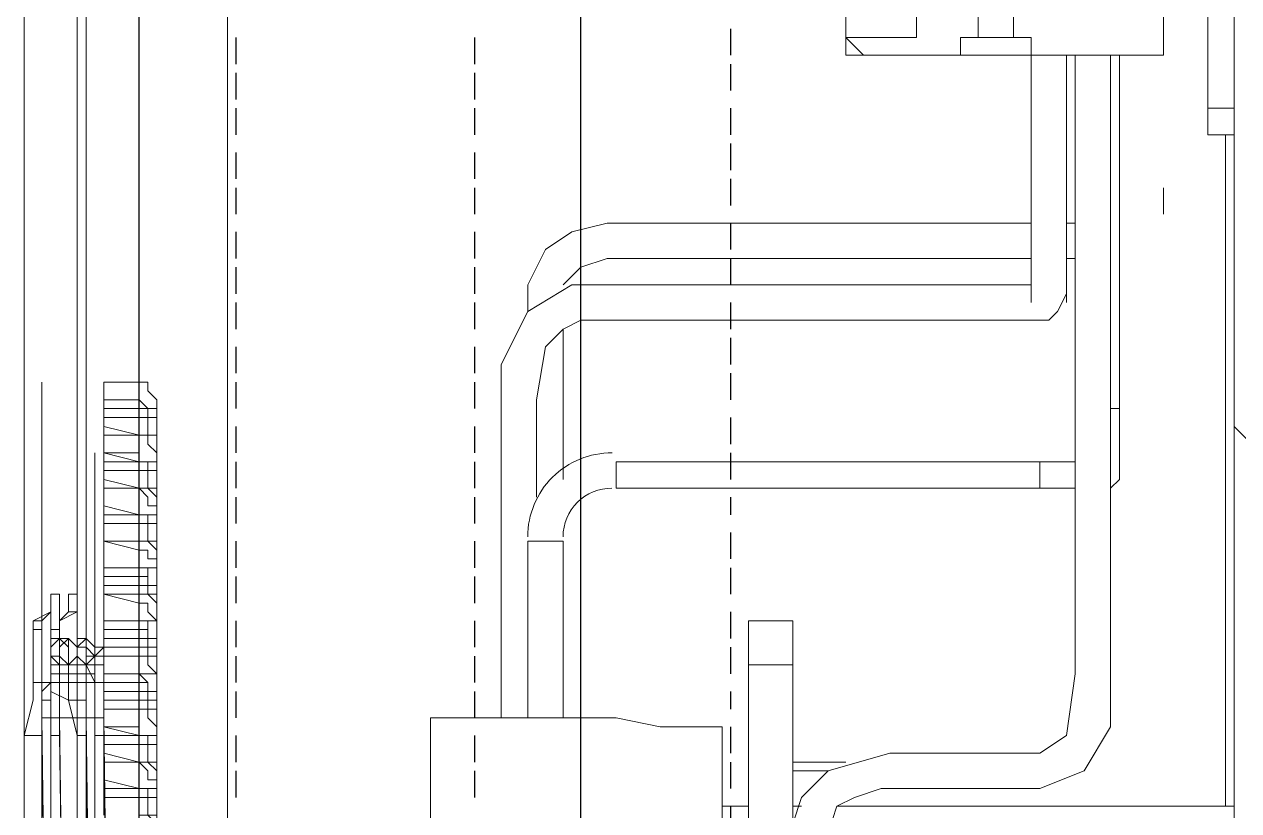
# Model space of a CAD drawing. Header units: millimetres. Extents: x 42 to 552, y 43 to 535.
# Drawn here: x 474.8698 to 475.0458, y 496.4105 to 496.5244 of the extents above; entities that cross this region are included whole.
import ezdxf

# ---------------------------------------------------------------- set-up
doc = ezdxf.new("R2010")
doc.units = ezdxf.units.MM
doc.header["$LTSCALE"] = 0.75
doc.header["$MEASUREMENT"] = 0
for name, color, linetype in [('PDF_0', 7, 'Continuous'), ('PDF_POSTE', 7, 'Continuous'), ('PENA_05', 5, 'Continuous')]:
    doc.layers.add(name, color=color, linetype=linetype)

msp = doc.modelspace()

# ---------------------------------------------------------------- linework, layer by layer
at = {"layer": 'PDF_0', "lineweight": 18}
for points in [[(474.8864321302417, 497.2916101422346), (474.8864321302417, 496.7771739602923), (474.8864321302417, 496.7758942682973), (474.8864321302417, 496.26273777835), (474.8864321302417, 496.2614580863552)], [(474.9043478181698, 496.7605379643588), (474.9043478181698, 496.7323847404715), (474.8992290501906, 496.7323847404715), (474.8992290501906, 496.4009445137971)], [(474.8864321302417, 496.7554191963794), (474.8864321302417, 496.306247306176)], [(474.8761945942824, 496.7515801203946), (474.8761945942824, 496.7528598123896), (474.8774742862774, 496.749020736405), (474.8774742862774, 496.7426222764306), (474.8774742862774, 496.2755346982989), (474.8774742862774, 496.2691362383244), (474.8761945942824, 496.2665768543346), (474.8697961343082, 496.2665768543346), (474.8710758263028, 496.2652971623398)], [(474.8697961343082, 496.3216036101145), (474.8697961343082, 496.749020736405), (474.8710758263028, 496.749020736405)], [(474.8774742862774, 496.7426222764306), (474.878753978272, 496.7426222764306), (474.878753978272, 496.2755346982989), (474.8774742862774, 496.2755346982989)], [(475.0489530135915, 496.4086226657665), (475.0451139376069, 496.4086226657665), (475.0451139376069, 496.7183081285278)], [(475.0348764016476, 496.715748744538), (475.0348764016476, 496.5199558693211), (475.0156810217245, 496.5199558693211), (475.0156810217245, 496.5225152533109), (475.0131216377349, 496.5225152533109), (475.0131216377349, 496.5353121732597)], [(475.0080028697553, 496.5353121732597), (475.0080028697553, 496.5225152533109), (475.0054434857652, 496.5225152533109), (475.0054434857652, 496.5199558693211), (474.9888074898322, 496.5199558693211), (474.9888074898322, 496.5225152533109), (474.999045025791, 496.5225152533109), (474.999045025791, 496.5519481691932)], [(474.9888074898322, 496.5519481691932), (474.9888074898322, 496.5225152533109)], [(475.0412748616222, 496.5276340212905), (475.0412748616222, 496.5122777173518), (475.0451139376069, 496.5122777173518)], [(475.0080028697553, 496.5225152533109), (475.0105622537449, 496.5225152533109), (475.0131216377349, 496.5225152533109)], [(475.0220794816992, 496.5199558693211), (475.0220794816992, 496.4482931176079), (475.0220794816992, 496.4303774296794), (475.0207997897041, 496.4214195857152), (475.0169607137195, 496.4188602017256), (475.0131216377349, 496.4188602017256), (474.9952059498064, 496.4188602017256), (474.9862481058422, 496.4163008177358), (474.9824090298575, 496.4124617417511), (474.981129337863, 496.4086226657665), (474.981129337863, 496.3369599140532), (474.981129337863, 496.3280020700889), (474.981129337863, 496.3216036101145), (474.981129337863, 496.3190442261249), (474.9824090298575, 496.3177645341299), (474.9836887218526, 496.3177645341299), (474.9875277978372, 496.3177645341299)], [(474.9862481058422, 496.3203239181197), (474.9862481058422, 496.3228833021095), (474.9862481058422, 496.3292817620837), (474.9862481058422, 496.3446380660224), (474.9862481058422, 496.3740709819048), (474.9862481058422, 496.4035038977869), (474.9862481058422, 496.4073429737715), (474.9875277978372, 496.4111820497563), (474.9900871818268, 496.4124617417511), (474.9939262578114, 496.4137414337459), (475.0092825617503, 496.4137414337459), (475.0169607137195, 496.4137414337459), (475.0233591736937, 496.4163008177358), (475.0271982496783, 496.4226992777102), (475.0271982496783, 496.4303774296794), (475.0271982496783, 496.4610900375566), (475.0271982496783, 496.5199558693211)], [(475.0054434857652, 496.5199558693211), (475.0156810217245, 496.5199558693211), (475.0156810217245, 496.4930823374287), (475.0156810217245, 496.4879635694491), (475.0156810217245, 496.4841244934645)], [(475.0207997897041, 496.4841244934645), (475.0207997897041, 496.4854041854593), (475.0207997897041, 496.4892432614439), (475.0207997897041, 496.499480797403), (475.0207997897041, 496.5199558693211)], [(475.0271982496783, 496.457250961572), (475.0284779416734, 496.4585306535668), (475.0284779416734, 496.4623697295514), (475.0284779416734, 496.4687681895258), (475.0284779416734, 496.5199558693211)], [(475.0412748616222, 496.5122777173518), (475.0412748616222, 496.5084386413672), (475.0451139376069, 496.5084386413672)], [(475.0438342456118, 496.4111820497563), (475.0438342456118, 496.5084386413672)], [(475.0348764016476, 496.5007604893982), (475.0348764016476, 496.4969214134136)], [(475.0156810217245, 496.4956417214183), (474.9747308778883, 496.4956417214183), (474.9542558059702, 496.4956417214183), (474.9491370379906, 496.4943620294235), (474.945297962006, 496.4918026454337), (474.9427385780164, 496.4866838774543), (474.9427385780164, 496.4828448014695)], [(475.0220794816992, 496.4956417214183), (475.0207997897041, 496.4956417214183)], [(474.947857345996, 496.4866838774543), (474.9504167299856, 496.4892432614439), (474.9542558059702, 496.4905229534389), (474.9632136499345, 496.4905229534389), (474.981129337863, 496.4905229534389), (475.0156810217245, 496.4905229534389)], [(475.0207997897041, 496.4905229534389), (475.0220794816992, 496.4905229534389)], [(475.0156810217245, 496.4866838774543), (475.0080028697553, 496.4866838774543), (475.000324717786, 496.4866838774543), (474.9836887218526, 496.4866838774543), (474.9491370379906, 496.4866838774543), (474.9427385780164, 496.4828448014695), (474.9388995020317, 496.4751666495002), (474.9388995020317, 496.4585306535668), (474.9388995020317, 496.423978969705)], [(474.9440182700114, 496.4559712695772), (474.9440182700114, 496.4700478815208), (474.945297962006, 496.4777260334901), (474.947857345996, 496.4802854174799), (474.9504167299856, 496.4815651094747), (474.9798496458679, 496.4815651094747), (475.0092825617503, 496.4815651094747), (475.0156810217245, 496.4815651094747), (475.0182404057141, 496.4815651094747), (475.0195200977091, 496.4828448014695), (475.0207997897041, 496.4854041854593)], [(474.947857345996, 496.4585306535668), (474.947857345996, 496.4610900375566), (474.947857345996, 496.4687681895258), (474.947857345996, 496.4764463414953), (474.947857345996, 496.4790057254849), (474.947857345996, 496.4802854174799)], [(474.8813133622621, 496.4649291135412), (474.8864321302417, 496.4649291135412), (474.8813133622621, 496.4662088055362), (474.8813133622621, 496.4623697295514), (474.8864321302417, 496.4610900375566)], [(475.050232705586, 496.4610900375566), (475.0451139376069, 496.4662088055362)], [(475.0220794816992, 496.4610900375566), (475.0169607137195, 496.4610900375566), (474.9555354979652, 496.4610900375566)], [(474.8813133622621, 496.457250961572), (474.8864321302417, 496.457250961572), (474.8813133622621, 496.4585306535668), (474.8813133622621, 496.4534118855873), (474.8864321302417, 496.4534118855873)], [(474.9555354979652, 496.457250961572), (475.0169607137195, 496.457250961572), (475.0220794816992, 496.457250961572)], [(474.8864321302417, 496.4457337336181), (474.8813133622621, 496.4457337336181), (474.8813133622621, 496.4495728096027), (474.8864321302417, 496.4495728096027), (474.8813133622621, 496.4495728096027)], [(474.9427385780164, 496.4495728096027), (474.9427385780164, 496.423978969705)], [(474.947857345996, 496.423978969705), (474.947857345996, 496.4495728096027)], [(474.8864321302417, 496.4380555816487), (474.8813133622621, 496.4380555816487), (474.8813133622621, 496.4418946576335), (474.8864321302417, 496.4418946576335), (474.8813133622621, 496.4418946576335)], [(474.8710758263028, 496.4367758896539), (474.8710758263028, 496.4290977376846), (474.8710758263028, 496.4367758896539), (474.8710758263028, 496.4290977376846), (474.8710758263028, 496.4265383536948), (474.8697961343082, 496.4214195857152), (474.8697961343082, 496.3702319059201), (474.8697961343082, 496.3305614540787), (474.8710758263028, 496.3241629941043), (474.8710758263028, 496.3216036101145), (474.8761945942824, 496.3216036101145), (474.8761945942824, 496.3241629941043), (474.8774742862774, 496.3305614540787), (474.8774742862774, 496.381749133874), (474.8774742862774, 496.4214195857152), (474.8761945942824, 496.4265383536948), (474.8761945942824, 496.4290977376846)], [(474.8736352102928, 496.3305614540787), (474.8723555182978, 496.4214195857152), (474.8723555182978, 496.4226992777102), (474.8723555182978, 496.423978969705), (474.8723555182978, 496.4252586617), (474.8723555182978, 496.4265383536948), (474.8723555182978, 496.4278180456896), (474.8736352102928, 496.4290977376846), (474.8736352102928, 496.4367758896539), (474.8749149022879, 496.4367758896539), (474.8736352102928, 496.4367758896539), (474.8736352102928, 496.4290977376846), (474.8723555182978, 496.4278180456896), (474.8723555182978, 496.4265383536948), (474.8723555182978, 496.4252586617), (474.8723555182978, 496.423978969705), (474.8723555182978, 496.4226992777102), (474.8723555182978, 496.4214195857152), (474.8697961343082, 496.4214195857152), (474.8697961343082, 496.3702319059201)], [(474.8710758263028, 496.4367758896539), (474.8710758263028, 496.4367758896539)], [(474.8710758263028, 496.4367758896539), (474.8710758263028, 496.4367758896539)], [(474.8761945942824, 496.4265383536948), (474.8736352102928, 496.4278180456896), (474.8736352102928, 496.4265383536948), (474.8723555182978, 496.4265383536948), (474.8723555182978, 496.4252586617), (474.8723555182978, 496.423978969705), (474.8736352102928, 496.3267223780941), (474.8736352102928, 496.3254426860993), (474.8736352102928, 496.3241629941043), (474.8761945942824, 496.3241629941043), (474.8774742862774, 496.3305614540787), (474.8774742862774, 496.381749133874), (474.8774742862774, 496.4214195857152), (474.8761945942824, 496.4265383536948), (474.8761945942824, 496.4290977376846), (474.8749149022879, 496.4290977376846), (474.8749149022879, 496.4367758896539)], [(474.8749149022879, 496.4367758896539), (474.8749149022879, 496.4367758896539)], [(474.9747308778883, 496.4316571216744), (474.9747308778883, 496.4380555816487), (474.981129337863, 496.4380555816487), (474.981129337863, 496.4316571216744)], [(474.8864321302417, 496.434216505664), (474.8813133622621, 496.434216505664), (474.8813133622621, 496.4303774296794), (474.8864321302417, 496.4303774296794)], [(474.8813133622621, 496.4329368136692), (474.8864321302417, 496.4329368136692)], [(474.981129337863, 496.4086226657665), (474.981129337863, 496.4316571216744), (474.9747308778883, 496.4316571216744), (474.9747308778883, 496.3459177580172), (474.981129337863, 496.3459177580172)], [(474.8749149022879, 496.4290977376846), (474.8736352102928, 496.4290977376846), (474.8710758263028, 496.4290977376846), (474.8710758263028, 496.4265383536948), (474.8697961343082, 496.4214195857152)], [(474.8710758263028, 496.4290977376846), (474.8710758263028, 496.4290977376846)], [(474.8864321302417, 496.4265383536948), (474.8813133622621, 496.4265383536948), (474.8813133622621, 496.4226992777102), (474.8864321302417, 496.4214195857152)], [(474.8813133622621, 496.4252586617), (474.8864321302417, 496.4252586617)], [(474.8813133622621, 496.4175805097306), (474.8864321302417, 496.4175805097306), (474.8813133622621, 496.4188602017256), (474.8813133622621, 496.415021125741), (474.8864321302417, 496.4137414337459)], [(474.9888074898322, 496.4175805097306), (474.981129337863, 496.4175805097306)], [(474.9888074898322, 496.4175805097306), (474.9888074898322, 496.4175805097306)], [(474.9862481058422, 496.4163008177358), (474.981129337863, 496.4163008177358)], [(474.9708918019037, 496.4111820497563), (474.9747308778883, 496.4111820497563)], [(474.981129337863, 496.4111820497563), (474.9824090298575, 496.4111820497563)], [(474.9875277978372, 496.4111820497563), (475.0451139376069, 496.4111820497563)]]:
    msp.add_lwpolyline(points, dxfattribs=at)
at = {"layer": 'PDF_0', "lineweight": 0}
for points in [[(474.8889915142313, 496.542990325229), (474.8864321302417, 496.542990325229), (474.8864321302417, 496.4726072655106), (474.8813133622621, 496.4726072655106), (474.8813133622621, 496.4687681895258), (474.8813133622621, 496.467488497531), (474.8813133622621, 496.4662088055362)], [(474.9913668738218, 496.5199558693211), (474.9888074898322, 496.5225152533109)], [(474.8723555182978, 496.294730078222), (474.8723555182978, 496.4726072655106)], [(474.8813133622621, 496.4687681895258), (474.8889915142313, 496.4687681895258), (474.8889915142313, 496.4700478815208), (474.8877118222363, 496.4713275735156), (474.8877118222363, 496.4726072655106), (474.8864321302417, 496.4726072655106)], [(474.8864321302417, 496.4700478815208), (474.8813133622621, 496.4700478815208)], [(474.8877118222363, 496.4649291135412), (474.8877118222363, 496.467488497531), (474.8877118222363, 496.4687681895258), (474.8864321302417, 496.4700478815208), (474.8864321302417, 496.4649291135412)], [(474.8889915142313, 496.4687681895258), (474.8889915142313, 496.467488497531)], [(474.8877118222363, 496.467488497531), (474.8813133622621, 496.467488497531), (474.8889915142313, 496.467488497531), (474.8889915142313, 496.4662088055362), (474.8889915142313, 496.4649291135412), (474.8864321302417, 496.4649291135412), (474.8877118222363, 496.4649291135412), (474.8877118222363, 496.4636494215464), (474.8889915142313, 496.4623697295514), (474.8889915142313, 496.4610900375566), (474.8889915142313, 496.2678565463294), (474.8864321302417, 496.2678565463294), (474.8877118222363, 496.2678565463294)], [(474.8864321302417, 496.4610900375566), (474.8889915142313, 496.4610900375566), (474.8889915142313, 496.4623697295514), (474.8889915142313, 496.4636494215464), (474.8889915142313, 496.4649291135412), (474.8877118222363, 496.4649291135412), (474.8864321302417, 496.4649291135412), (474.8813133622621, 496.4649291135412)], [(474.880033670267, 496.4623697295514), (474.880033670267, 496.2755346982989), (474.880033670267, 496.2704159303192), (474.880033670267, 496.2678565463294), (474.8723555182978, 496.2691362383244), (474.8723555182978, 496.2768143902937), (474.8723555182978, 496.2780940822885), (474.8736352102928, 496.2780940822885), (474.8736352102928, 496.2883316182478), (474.8710758263028, 496.2883316182478), (474.8710758263028, 496.2780940822885), (474.8710758263028, 496.2883316182478)], [(474.8864321302417, 496.4623697295514), (474.8864321302417, 496.457250961572), (474.8877118222363, 496.4559712695772), (474.8877118222363, 496.4546915775821), (474.8889915142313, 496.4546915775821), (474.8889915142313, 496.4534118855873), (474.8813133622621, 496.4534118855873), (474.8813133622621, 496.4521321935923), (474.8813133622621, 496.4495728096027), (474.8864321302417, 496.4482931176079), (474.8877118222363, 496.4482931176079), (474.8877118222363, 496.4470134256129), (474.8889915142313, 496.4470134256129), (474.8889915142313, 496.4457337336181), (474.8813133622621, 496.4457337336181), (474.8864321302417, 496.4457337336181), (474.8877118222363, 496.4457337336181), (474.8877118222363, 496.4444540416231)], [(474.8813133622621, 496.4610900375566), (474.8813133622621, 496.4598103455618), (474.8813133622621, 496.4585306535668)], [(474.8889915142313, 496.4598103455618), (474.8889915142313, 496.4585306535668), (474.8889915142313, 496.457250961572), (474.8864321302417, 496.457250961572), (474.8877118222363, 496.457250961572), (474.8889915142313, 496.4559712695772), (474.8889915142313, 496.4546915775821), (474.8889915142313, 496.4534118855873), (474.8864321302417, 496.4534118855873), (474.8813133622621, 496.4546915775821)], [(474.8864321302417, 496.4598103455618), (474.8864321302417, 496.2665768543346), (474.8864321302417, 496.2652971623398), (474.8864321302417, 496.2665768543346), (474.8864321302417, 496.2652971623398)], [(474.8877118222363, 496.457250961572), (474.8877118222363, 496.4598103455618)], [(474.8813133622621, 496.457250961572), (474.8864321302417, 496.457250961572)], [(474.8813133622621, 496.4534118855873), (474.8813133622621, 496.4534118855873)], [(474.8877118222363, 496.4521321935923), (474.8877118222363, 496.4534118855873), (474.8864321302417, 496.4534118855873), (474.8864321302417, 496.4482931176079)], [(474.8889915142313, 496.4534118855873), (474.8889915142313, 496.4521321935923)], [(474.8889915142313, 496.4457337336181), (474.8889915142313, 496.4470134256129), (474.8889915142313, 496.4482931176079), (474.8877118222363, 496.4495728096027), (474.8877118222363, 496.4521321935923), (474.8813133622621, 496.4521321935923), (474.8889915142313, 496.4521321935923), (474.8889915142313, 496.4508525015975), (474.8889915142313, 496.4495728096027), (474.8864321302417, 496.4495728096027), (474.8877118222363, 496.4495728096027)], [(474.8813133622621, 496.4457337336181), (474.8813133622621, 496.4457337336181)], [(474.8813133622621, 496.4457337336181), (474.8813133622621, 496.4431743496283), (474.8813133622621, 496.4418946576335), (474.8864321302417, 496.4406149656385), (474.8864321302417, 496.4457337336181), (474.8889915142313, 496.4457337336181), (474.8889915142313, 496.4431743496283), (474.8813133622621, 496.4431743496283)], [(474.8813133622621, 496.4444540416231), (474.8877118222363, 496.4444540416231), (474.8877118222363, 496.4418946576335), (474.8864321302417, 496.4418946576335), (474.8889915142313, 496.4418946576335), (474.8889915142313, 496.4431743496283)], [(474.8710758263028, 496.4380555816487), (474.8736352102928, 496.4393352736437), (474.8736352102928, 496.4418946576335), (474.8736352102928, 496.4354961976591), (474.8749149022879, 496.4354961976591), (474.8736352102928, 496.434216505664), (474.8736352102928, 496.4354961976591)], [(474.8749149022879, 496.4290977376846), (474.8761945942824, 496.4290977376846), (474.8774742862774, 496.4290977376846), (474.8774742862774, 496.4329368136692), (474.8761945942824, 496.4316571216744), (474.8774742862774, 496.4329368136692), (474.8774742862774, 496.434216505664), (474.8761945942824, 496.4354961976591), (474.8749149022879, 496.4354961976591), (474.8736352102928, 496.4354961976591), (474.8736352102928, 496.4418946576335), (474.8749149022879, 496.4418946576335), (474.8736352102928, 496.4418946576335), (474.8736352102928, 496.4393352736437), (474.8723555182978, 496.4380555816487)], [(474.8761945942824, 496.3305614540787), (474.8749149022879, 496.4214195857152), (474.8749149022879, 496.4226992777102), (474.8749149022879, 496.4252586617), (474.8749149022879, 496.4278180456896), (474.8749149022879, 496.4290977376846), (474.8749149022879, 496.4303774296794), (474.8749149022879, 496.4316571216744), (474.8761945942824, 496.4316571216744), (474.8761945942824, 496.4290977376846), (474.8761945942824, 496.4329368136692), (474.8761945942824, 496.434216505664), (474.8749149022879, 496.4354961976591), (474.8761945942824, 496.434216505664), (474.8761945942824, 496.4329368136692), (474.8761945942824, 496.4316571216744), (474.8749149022879, 496.4316571216744), (474.8749149022879, 496.4329368136692), (474.8736352102928, 496.4329368136692), (474.8736352102928, 496.4316571216744), (474.8749149022879, 496.4316571216744), (474.8749149022879, 496.4354961976591), (474.8749149022879, 496.4418946576335)], [(474.8736352102928, 496.4418946576335), (474.8736352102928, 496.4418946576335)], [(474.8736352102928, 496.4418946576335), (474.8736352102928, 496.4418946576335)], [(474.8761945942824, 496.4418946576335), (474.8774742862774, 496.4418946576335), (474.8774742862774, 496.4393352736437), (474.8749149022879, 496.4380555816487), (474.8749149022879, 496.4367758896539), (474.8749149022879, 496.4380555816487), (474.8761945942824, 496.4393352736437), (474.8761945942824, 496.4418946576335), (474.8774742862774, 496.4418946576335), (474.8774742862774, 496.4354961976591), (474.878753978272, 496.4354961976591), (474.8774742862774, 496.4354961976591), (474.878753978272, 496.4354961976591), (474.878753978272, 496.4316571216744), (474.878753978272, 496.4290977376846), (474.878753978272, 496.4278180456896), (474.878753978272, 496.4265383536948), (474.878753978272, 496.4252586617), (474.878753978272, 496.423978969705), (474.878753978272, 496.4226992777102), (474.878753978272, 496.4214195857152), (474.880033670267, 496.3305614540787)], [(474.8774742862774, 496.4418946576335), (474.8774742862774, 496.4418946576335)], [(474.8774742862774, 496.4418946576335), (474.8774742862774, 496.4418946576335)], [(474.8864321302417, 496.4265383536948), (474.8889915142313, 496.4265383536948), (474.8889915142313, 496.4278180456896), (474.8889915142313, 496.4303774296794), (474.8889915142313, 496.4316571216744), (474.8889915142313, 496.4329368136692), (474.8877118222363, 496.4329368136692), (474.8864321302417, 496.4329368136692), (474.8864321302417, 496.4380555816487), (474.8889915142313, 496.4380555816487), (474.8889915142313, 496.4393352736437), (474.8889915142313, 496.4406149656385), (474.8877118222363, 496.4418946576335)], [(474.8864321302417, 496.4406149656385), (474.8877118222363, 496.4406149656385), (474.8877118222363, 496.4393352736437), (474.8889915142313, 496.4380555816487), (474.8813133622621, 496.4380555816487)], [(474.8736352102928, 496.4393352736437), (474.8736352102928, 496.4393352736437)], [(474.8774742862774, 496.4393352736437), (474.8761945942824, 496.4393352736437)], [(474.8710758263028, 496.4367758896539), (474.8723555182978, 496.4367758896539)], [(474.8749149022879, 496.4380555816487), (474.8749149022879, 496.4380555816487)], [(474.8749149022879, 496.4367758896539), (474.8749149022879, 496.4367758896539)], [(474.8813133622621, 496.4380555816487), (474.8813133622621, 496.4380555816487)], [(474.8877118222363, 496.4329368136692), (474.8877118222363, 496.4367758896539), (474.8877118222363, 496.4380555816487), (474.8864321302417, 496.4380555816487), (474.8813133622621, 496.4380555816487), (474.8813133622621, 496.4354961976591), (474.8813133622621, 496.434216505664)], [(474.8813133622621, 496.4367758896539), (474.8877118222363, 496.4367758896539)], [(474.8889915142313, 496.4380555816487), (474.8889915142313, 496.4354961976591)], [(474.8749149022879, 496.4303774296794), (474.8774742862774, 496.4303774296794), (474.8774742862774, 496.4290977376846), (474.8774742862774, 496.4329368136692), (474.8761945942824, 496.4316571216744), (474.8749149022879, 496.4329368136692), (474.8749149022879, 496.434216505664), (474.8761945942824, 496.4354961976591), (474.8749149022879, 496.4354961976591), (474.8749149022879, 496.4316571216744), (474.8736352102928, 496.4329368136692), (474.8736352102928, 496.434216505664), (474.8749149022879, 496.4354961976591), (474.8761945942824, 496.4354961976591), (474.8761945942824, 496.4316571216744), (474.8749149022879, 496.4316571216744), (474.8749149022879, 496.4303774296794), (474.8749149022879, 496.4290977376846), (474.8749149022879, 496.4278180456896), (474.8749149022879, 496.4252586617), (474.8749149022879, 496.4226992777102), (474.8749149022879, 496.4214195857152), (474.8736352102928, 496.4214195857152), (474.8736352102928, 496.4290977376846), (474.8736352102928, 496.4316571216744), (474.8736352102928, 496.4290977376846), (474.8736352102928, 496.4214195857152), (474.8736352102928, 496.381749133874)], [(474.8749149022879, 496.4354961976591), (474.8749149022879, 496.4354961976591)], [(474.8749149022879, 496.4354961976591), (474.8749149022879, 496.4354961976591)], [(474.8761945942824, 496.4354961976591), (474.8761945942824, 496.4354961976591)], [(474.8761945942824, 496.4354961976591), (474.8761945942824, 496.4354961976591)], [(474.878753978272, 496.4354961976591), (474.8774742862774, 496.434216505664)], [(474.878753978272, 496.4354961976591), (474.878753978272, 496.4354961976591)], [(474.878753978272, 496.4354961976591), (474.878753978272, 496.4354961976591)], [(474.8864321302417, 496.434216505664), (474.8889915142313, 496.434216505664), (474.8889915142313, 496.4354961976591), (474.8813133622621, 496.4354961976591)], [(474.8736352102928, 496.4303774296794), (474.8761945942824, 496.4303774296794), (474.8761945942824, 496.4290977376846), (474.8761945942824, 496.4329368136692)], [(474.8774742862774, 496.4329368136692), (474.878753978272, 496.4316571216744), (474.880033670267, 496.4290977376846), (474.880033670267, 496.4214195857152), (474.880033670267, 496.3702319059201), (474.880033670267, 496.3305614540787), (474.880033670267, 496.3228833021095), (474.878753978272, 496.3190442261249), (474.8736352102928, 496.3190442261249), (474.8736352102928, 496.3228833021095), (474.8736352102928, 496.3305614540787), (474.8736352102928, 496.381749133874), (474.8736352102928, 496.4214195857152)], [(474.8761945942824, 496.4329368136692), (474.8761945942824, 496.4329368136692)], [(474.8761945942824, 496.4290977376846), (474.878753978272, 496.4290977376846), (474.880033670267, 496.4290977376846), (474.880033670267, 496.4303774296794), (474.8774742862774, 496.4303774296794), (474.880033670267, 496.4303774296794), (474.880033670267, 496.4290977376846), (474.880033670267, 496.4329368136692), (474.8813133622621, 496.4329368136692), (474.8864321302417, 496.4329368136692), (474.8877118222363, 496.4329368136692), (474.8877118222363, 496.4316571216744), (474.8889915142313, 496.4303774296794)], [(474.8761945942824, 496.4329368136692), (474.8761945942824, 496.4329368136692)], [(474.8774742862774, 496.4329368136692), (474.8774742862774, 496.4329368136692)], [(474.880033670267, 496.4316571216744), (474.880033670267, 496.4290977376846), (474.878753978272, 496.4290977376846), (474.880033670267, 496.4290977376846), (474.8813133622621, 496.4290977376846), (474.8813133622621, 496.4329368136692), (474.880033670267, 496.4329368136692), (474.878753978272, 496.4316571216744), (474.8813133622621, 496.4316571216744), (474.8813133622621, 496.4303774296794), (474.8813133622621, 496.4290977376846), (474.8813133622621, 496.4278180456896), (474.8813133622621, 496.4252586617), (474.8813133622621, 496.4226992777102), (474.8813133622621, 496.4214195857152), (474.8825930542566, 496.3305614540787)], [(474.8736352102928, 496.4316571216744), (474.8736352102928, 496.4316571216744)], [(474.8761945942824, 496.4316571216744), (474.8749149022879, 496.4316571216744), (474.8774742862774, 496.4316571216744), (474.8774742862774, 496.4290977376846), (474.878753978272, 496.4290977376846), (474.878753978272, 496.4278180456896), (474.878753978272, 496.4265383536948), (474.878753978272, 496.4252586617), (474.878753978272, 496.423978969705), (474.878753978272, 496.4226992777102), (474.878753978272, 496.4214195857152), (474.8774742862774, 496.4214195857152)], [(474.878753978272, 496.4316571216744), (474.880033670267, 496.4290977376846), (474.880033670267, 496.4214195857152)], [(474.878753978272, 496.4316571216744), (474.878753978272, 496.4316571216744)], [(474.8813133622621, 496.4316571216744), (474.8813133622621, 496.4303774296794), (474.8813133622621, 496.4290977376846), (474.8813133622621, 496.4278180456896), (474.8813133622621, 496.4252586617), (474.8813133622621, 496.4226992777102), (474.8813133622621, 496.4214195857152), (474.880033670267, 496.4214195857152), (474.880033670267, 496.3702319059201), (474.880033670267, 496.3305614540787)], [(474.8736352102928, 496.4290977376846), (474.8736352102928, 496.4303774296794), (474.8749149022879, 496.4303774296794), (474.8749149022879, 496.4290977376846), (474.8749149022879, 496.4278180456896), (474.8749149022879, 496.4265383536948), (474.8749149022879, 496.4252586617), (474.8749149022879, 496.423978969705), (474.8813133622621, 496.423978969705), (474.8825930542566, 496.3267223780941)], [(474.8774742862774, 496.4303774296794), (474.8761945942824, 496.4303774296794)], [(474.8774742862774, 496.4303774296794), (474.8774742862774, 496.4303774296794)], [(474.880033670267, 496.4303774296794), (474.880033670267, 496.4303774296794)], [(474.8813133622621, 496.4303774296794), (474.8813133622621, 496.4303774296794)], [(474.8813133622621, 496.4303774296794), (474.8813133622621, 496.4278180456896), (474.8889915142313, 496.4278180456896)], [(474.8761945942824, 496.4290977376846), (474.8761945942824, 496.4290977376846)], [(474.8761945942824, 496.4290977376846), (474.8761945942824, 496.4290977376846)], [(474.8761945942824, 496.4290977376846), (474.8761945942824, 496.4290977376846)], [(474.8774742862774, 496.4290977376846), (474.8774742862774, 496.4290977376846)], [(474.8774742862774, 496.4290977376846), (474.8774742862774, 496.4290977376846)], [(474.8774742862774, 496.4290977376846), (474.8774742862774, 496.4290977376846)], [(474.880033670267, 496.4290977376846), (474.880033670267, 496.4290977376846)], [(474.880033670267, 496.4290977376846), (474.880033670267, 496.4290977376846)], [(474.880033670267, 496.4290977376846), (474.880033670267, 496.4290977376846)], [(474.880033670267, 496.4290977376846), (474.880033670267, 496.4290977376846)], [(474.8813133622621, 496.4290977376846), (474.8877118222363, 496.4290977376846)], [(474.8813133622621, 496.4290977376846), (474.8813133622621, 496.4278180456896), (474.8813133622621, 496.4265383536948), (474.8813133622621, 496.4252586617), (474.8813133622621, 496.423978969705)], [(474.8813133622621, 496.4278180456896), (474.8813133622621, 496.4265383536948)], [(474.880033670267, 496.3267223780941), (474.878753978272, 496.423978969705), (474.878753978272, 496.4252586617), (474.878753978272, 496.4265383536948), (474.8761945942824, 496.4265383536948)], [(474.8864321302417, 496.4252586617), (474.8813133622621, 496.4252586617), (474.8864321302417, 496.4252586617), (474.8877118222363, 496.4252586617)], [(474.8749149022879, 496.423978969705), (474.8761945942824, 496.3267223780941)], [(474.8749149022879, 496.423978969705), (474.8813133622621, 496.423978969705)], [(474.8877118222363, 496.4201398937204), (474.8877118222363, 496.4214195857152), (474.8864321302417, 496.4214195857152), (474.8864321302417, 496.4226992777102), (474.8864321302417, 496.4175805097306), (474.8813133622621, 496.4175805097306), (474.8864321302417, 496.4175805097306), (474.8877118222363, 496.4163008177358), (474.8877118222363, 496.415021125741), (474.8889915142313, 496.415021125741), (474.8889915142313, 496.4137414337459), (474.8813133622621, 496.4137414337459)], [(474.8813133622621, 496.4188602017256), (474.8813133622621, 496.4201398937204), (474.8813133622621, 496.4214195857152), (474.8813133622621, 496.4226992777102), (474.8864321302417, 496.4226992777102)], [(474.8864321302417, 496.4214195857152), (474.8889915142313, 496.4214195857152), (474.8889915142313, 496.4201398937204), (474.8889915142313, 496.4188602017256), (474.8889915142313, 496.4175805097306), (474.8864321302417, 496.4175805097306), (474.8877118222363, 496.4175805097306), (474.8877118222363, 496.4201398937204), (474.8813133622621, 496.4201398937204), (474.8889915142313, 496.4201398937204)], [(474.8813133622621, 496.4214195857152), (474.8889915142313, 496.4214195857152)], [(474.8877118222363, 496.4099023577613), (474.8877118222363, 496.4124617417511), (474.8877118222363, 496.4137414337459), (474.8864321302417, 496.4137414337459), (474.8889915142313, 496.4137414337459), (474.8889915142313, 496.415021125741), (474.8889915142313, 496.4163008177358), (474.8877118222363, 496.4175805097306)], [(474.8813133622621, 496.4099023577613), (474.8813133622621, 496.4124617417511), (474.8813133622621, 496.4137414337459), (474.8813133622621, 496.415021125741), (474.8864321302417, 496.4137414337459), (474.8864321302417, 496.3433583740276), (474.8877118222363, 496.3433583740276), (474.8877118222363, 496.3420786820326), (474.8889915142313, 496.3420786820326), (474.8889915142313, 496.3407989900378)], [(474.8864321302417, 496.4060632817767), (474.8889915142313, 496.4060632817767), (474.8889915142313, 496.4073429737715), (474.8889915142313, 496.4086226657665), (474.8877118222363, 496.4099023577613), (474.8864321302417, 496.4099023577613), (474.8889915142313, 496.4099023577613), (474.8889915142313, 496.4111820497563), (474.8889915142313, 496.4124617417511), (474.8889915142313, 496.4137414337459)], [(474.8889915142313, 496.4124617417511), (474.8813133622621, 496.4124617417511), (474.8877118222363, 496.4124617417511)]]:
    msp.add_lwpolyline(points, dxfattribs=at)
at = {"layer": 'PDF_0', "color": 8, "lineweight": 18, "true_color": 0x808080}
for points in [[(475.0271982496783, 496.4687681895258), (475.0284779416734, 496.4687681895258)], [(474.9555354979652, 496.4610900375566), (474.9555354979652, 496.457250961572)], [(475.0169607137195, 496.4610900375566), (475.0169607137195, 496.457250961572)], [(474.9427385780164, 496.4495728096027), (474.947857345996, 496.4495728096027)]]:
    msp.add_lwpolyline(points, dxfattribs=at)
at = {"layer": 'PDF_0', "lineweight": 0}
for points in [[(474.8889915142313, 496.4598103455618), (474.8813133622621, 496.4598103455618), (474.8877118222363, 496.4598103455618), (474.8877118222363, 496.4610900375566), (474.8864321302417, 496.4610900375566), (474.8864321302417, 496.4623697295514), (474.8813133622621, 496.4623697295514), (474.8813133622621, 496.4610900375566), (474.8889915142313, 496.4610900375566)], [(474.878753978272, 496.4354961976591), (474.8774742862774, 496.4354961976591), (474.8774742862774, 496.4418946576335), (474.8774742862774, 496.4354961976591), (474.8774742862774, 496.434216505664), (474.8774742862774, 496.4329368136692), (474.8774742862774, 496.4316571216744), (474.878753978272, 496.4316571216744), (474.878753978272, 496.4354961976591), (474.8774742862774, 496.4354961976591), (474.8774742862774, 496.434216505664), (474.8774742862774, 496.4329368136692), (474.8774742862774, 496.4316571216744), (474.878753978272, 496.4316571216744), (474.878753978272, 496.4329368136692), (474.880033670267, 496.4329368136692), (474.880033670267, 496.434216505664), (474.878753978272, 496.4354961976591), (474.880033670267, 496.434216505664), (474.8813133622621, 496.434216505664), (474.880033670267, 496.4329368136692), (474.878753978272, 496.4316571216744)], [(474.8710758263028, 496.4380555816487), (474.8723555182978, 496.4380555816487), (474.8723555182978, 496.4367758896539), (474.8710758263028, 496.4367758896539)], [(474.878753978272, 496.434216505664), (474.880033670267, 496.4329368136692), (474.878753978272, 496.4316571216744), (474.8774742862774, 496.4329368136692), (474.8774742862774, 496.434216505664), (474.878753978272, 496.434216505664), (474.878753978272, 496.4354961976591)], [(474.880033670267, 496.4290977376846), (474.880033670267, 496.4329368136692)], [(474.8774742862774, 496.4290977376846), (474.8774742862774, 496.4303774296794)], [(474.8889915142313, 496.4303774296794), (474.8864321302417, 496.4303774296794), (474.8813133622621, 496.4303774296794)], [(474.8889915142313, 496.4214195857152), (474.8889915142313, 496.4226992777102), (474.8889915142313, 496.423978969705), (474.8889915142313, 496.4252586617), (474.8877118222363, 496.4252586617), (474.8877118222363, 496.4290977376846), (474.8864321302417, 496.4303774296794), (474.8864321302417, 496.4252586617), (474.8877118222363, 496.4252586617), (474.8877118222363, 496.423978969705), (474.8889915142313, 496.4226992777102)]]:
    msp.add_lwpolyline(points, close=True, dxfattribs=at)
at = {"layer": 'PDF_0', "lineweight": 18}
for points in [[(474.8723555182978, 496.423978969705), (474.8774742862774, 496.423978969705)], [(474.9696121099087, 496.4060632817767), (474.9708918019037, 496.4086226657665), (474.9708918019037, 496.4226992777102), (474.9619339579394, 496.4226992777102), (474.9555354979652, 496.423978969705), (474.9286619660725, 496.423978969705), (474.9286619660725, 496.4086226657665), (474.9069072021598, 496.4086226657665), (474.9069072021598, 496.3638334459457), (474.9286619660725, 496.3638334459457), (474.9286619660725, 496.348477142007), (474.9555354979652, 496.348477142007), (474.9619339579394, 496.3510365259968), (474.9708918019037, 496.3510365259968), (474.9708918019037, 496.3702319059201), (474.9670527259191, 496.3702319059201), (474.9670527259191, 496.3689522139251), (474.9657730339241, 496.3689522139251), (474.9657730339241, 496.4060632817767)]]:
    msp.add_lwpolyline(points, close=True, dxfattribs=at)
for centre, radius, start, end in [((474.9548948686825, 496.450214495765), 0.01215525733192286, 89.61146097956187, 179.9997626651003), ((474.9548951236056, 496.4502144646332), 0.007036530980713307, 89.6111952043516, 179.994760605976)]:
    msp.add_arc(centre, radius, start, end, dxfattribs=at)
at = {"layer": 'PDF_POSTE', "lineweight": 25}
for points in [[(474.8864321470564, 495.5115585973537), (474.8864321470564, 497.8700309533536), (474.8864321470564, 498.2884902373538)], [(474.9721715110568, 496.5199558933538), (474.9721715110568, 496.5237949693538)], [(474.9005087590567, 496.5186762013537), (474.9005087590567, 496.5225152773538)], [(474.9350604430565, 496.5186762013537), (474.9350604430565, 496.5225152773538)], [(474.9005087590567, 496.5135574333539), (474.9005087590567, 496.5173965093537)], [(474.9350604430565, 496.5135574333539), (474.9350604430565, 496.5173965093537)], [(474.9721715110568, 496.5148371253539), (474.9721715110568, 496.5186762013537)], [(474.9005087590567, 496.5084386653538), (474.9005087590567, 496.5122777413538)], [(474.9350604430565, 496.5084386653538), (474.9350604430565, 496.5122777413538)], [(474.9721715110568, 496.5084386653538), (474.9721715110568, 496.5122777413538)], [(474.9721715110568, 496.5033198973537), (474.9721715110568, 496.5071589733537)], [(474.9005087590567, 496.5020402053539), (474.9005087590567, 496.5058792813537)], [(474.9350604430565, 496.5020402053539), (474.9350604430565, 496.5058792813537)], [(474.9721715110568, 496.4982011293538), (474.9721715110568, 496.5020402053539)], [(474.9005087590567, 496.4969214373538), (474.9005087590567, 496.5007605133538)], [(474.9350604430565, 496.4969214373538), (474.9350604430565, 496.5007605133538)], [(474.9721715110568, 496.4918026693539), (474.9721715110568, 496.4956417453537)], [(474.9005087590567, 496.4905229773539), (474.9005087590567, 496.4943620533537)], [(474.9350604430565, 496.4905229773539), (474.9350604430565, 496.4943620533537)], [(474.9005087590567, 496.4854042093538), (474.9005087590567, 496.4892432853538)], [(474.9350604430565, 496.4854042093538), (474.9350604430565, 496.4892432853538)], [(474.9721715110568, 496.4866839013538), (474.9721715110568, 496.4905229773539)], [(474.9005087590567, 496.4802854413537), (474.9005087590567, 496.4841245173537)], [(474.9350604430565, 496.4802854413537), (474.9350604430565, 496.4841245173537)], [(474.9721715110568, 496.4802854413537), (474.9721715110568, 496.4841245173537)], [(474.9721715110568, 496.4751666733538), (474.9721715110568, 496.4790057493536)], [(474.9005087590567, 496.4738869813538), (474.9005087590567, 496.4777260573538)], [(474.9350604430565, 496.4738869813538), (474.9350604430565, 496.4777260573538)], [(474.9721715110568, 496.4700479053537), (474.9721715110568, 496.4738869813538)], [(474.9005087590567, 496.4687682133537), (474.9005087590567, 496.4726072893537)], [(474.9350604430565, 496.4687682133537), (474.9350604430565, 496.4726072893537)], [(474.9721715110568, 496.4636494453538), (474.9721715110568, 496.4674885213539)], [(474.9005087590567, 496.4623697533538), (474.9005087590567, 496.4662088293538)], [(474.9350604430565, 496.4623697533538), (474.9350604430565, 496.4662088293538)], [(474.9005087590567, 496.4572509853539), (474.9005087590567, 496.4610900613537)], [(474.9350604430565, 496.4572509853539), (474.9350604430565, 496.4610900613537)], [(474.9721715110568, 496.4585306773537), (474.9721715110568, 496.4623697533538)], [(474.9005087590567, 496.4521322173538), (474.9005087590567, 496.4559712933539)], [(474.9350604430565, 496.4521322173538), (474.9350604430565, 496.4559712933539)], [(474.9721715110568, 496.4534119093538), (474.9721715110568, 496.4559712933539)], [(474.9721715110568, 496.4470134493539), (474.9721715110568, 496.4508525253538)], [(474.9005087590567, 496.4457337573539), (474.9005087590567, 496.4495728333537)], [(474.9350604430565, 496.4457337573539), (474.9350604430565, 496.4495728333537)], [(474.9721715110568, 496.4418946813538), (474.9721715110568, 496.4457337573539)], [(474.9005087590567, 496.4406149893538), (474.9005087590567, 496.4444540653539)], [(474.9350604430565, 496.4406149893538), (474.9350604430565, 496.4444540653539)], [(474.9721715110568, 496.4354962213537), (474.9721715110568, 496.4393352973538)], [(474.9005087590567, 496.4342165293536), (474.9005087590567, 496.4380556053537)], [(474.9350604430565, 496.4342165293536), (474.9350604430565, 496.4380556053537)], [(474.9005087590567, 496.4290977613538), (474.9005087590567, 496.4329368373539)], [(474.9350604430565, 496.4290977613538), (474.9350604430565, 496.4329368373539)], [(474.9721715110568, 496.4303774533538), (474.9721715110568, 496.4342165293536)], [(474.9005087590567, 496.4239789933537), (474.9005087590567, 496.4278180693537)], [(474.9350604430565, 496.4239789933537), (474.9350604430565, 496.4278180693537)], [(474.9721715110568, 496.4252586853537), (474.9721715110568, 496.4278180693537)], [(474.9721715110568, 496.4188602253538), (474.9721715110568, 496.4226993013539)], [(474.9005087590567, 496.4175805333538), (474.9005087590567, 496.4214196093538)], [(474.9350604430565, 496.4175805333538), (474.9350604430565, 496.4214196093538)], [(474.9721715110568, 496.4137414573537), (474.9721715110568, 496.4175805333538)], [(474.9005087590567, 496.4124617653537), (474.9005087590567, 496.4163008413537)], [(474.9350604430565, 496.4124617653537), (474.9350604430565, 496.4163008413537)], [(474.9721715110568, 496.4073429973538), (474.9721715110568, 496.4111820733536)]]:
    msp.add_lwpolyline(points, dxfattribs=at)
at = {"layer": 'PENA_05', "linetype": 'Continuous'}
msp.add_line((474.9504496348495, 495.5115585973537), (474.9504496348495, 498.1115585973536), dxfattribs=at)

doc.saveas('drawing.dxf')
